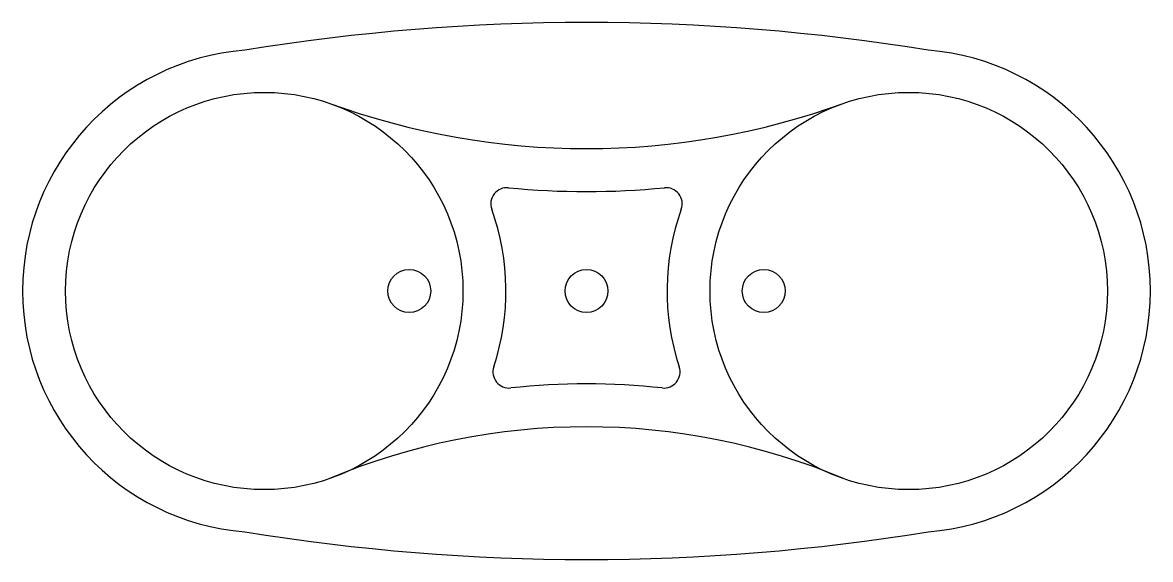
# Model space of a CAD drawing. Extents: x -52 to 53, y -50 to 0.
import ezdxf

# ---------------------------------------------------------------- set-up
doc = ezdxf.new("R2010")
doc.units = 0
doc.header["$LTSCALE"] = 25
doc.header["$MEASUREMENT"] = 0
doc.layers.get('0').update_dxf_attribs({"linetype": 'CONTINUOUS'})

msp = doc.modelspace()

# ---------------------------------------------------------------- linework, layer by layer
at = {"color": 0, "linetype": 'ByBlock'}
for centre, radius in [((-30, -25), 18.5), ((30, -25), 18.5), ((-16.5, -25), 2), ((0, -25), 2), ((16.5, -25), 2)]:
    msp.add_circle(centre, radius, dxfattribs=at)
for centre, radius, start, end in [((0, -197.95), 197.95, 80.7515, 99.2485), ((-30, -25), 22.5, 94.6242, 265.3758), ((-30, -25), 22.5, 94.6242, 265.3758), ((30, -25), 22.5, 274.6242, 85.3758), ((30, -25), 22.5, 274.6242, 85.3758), ((0, 58.18), 69.92, 249.938, 290.062), ((-7.41, -16.88), 1.5, 84.3583, 199.7697), ((0, 58.18), 73.92, 264.3583, 275.6417), ((7.41, -16.88), 1.5, 340.2303, 95.6417), ((-30, -25), 22.5, 341.691, 19.7697), ((30, -25), 22.5, 160.2303, 198.309), ((-7.21, -32.54), 1.5, 161.691, 276.1531), ((7.21, -32.54), 1.5, 263.8469, 18.309), ((0, -99.46), 65.81, 83.8469, 96.1531), ((0, -99.46), 61.81, 67.1672, 112.8328), ((0, 147.95), 197.95, 260.7515, 279.2485)]:
    msp.add_arc(centre, radius, start, end, dxfattribs=at)

doc.saveas('drawing.dxf')
